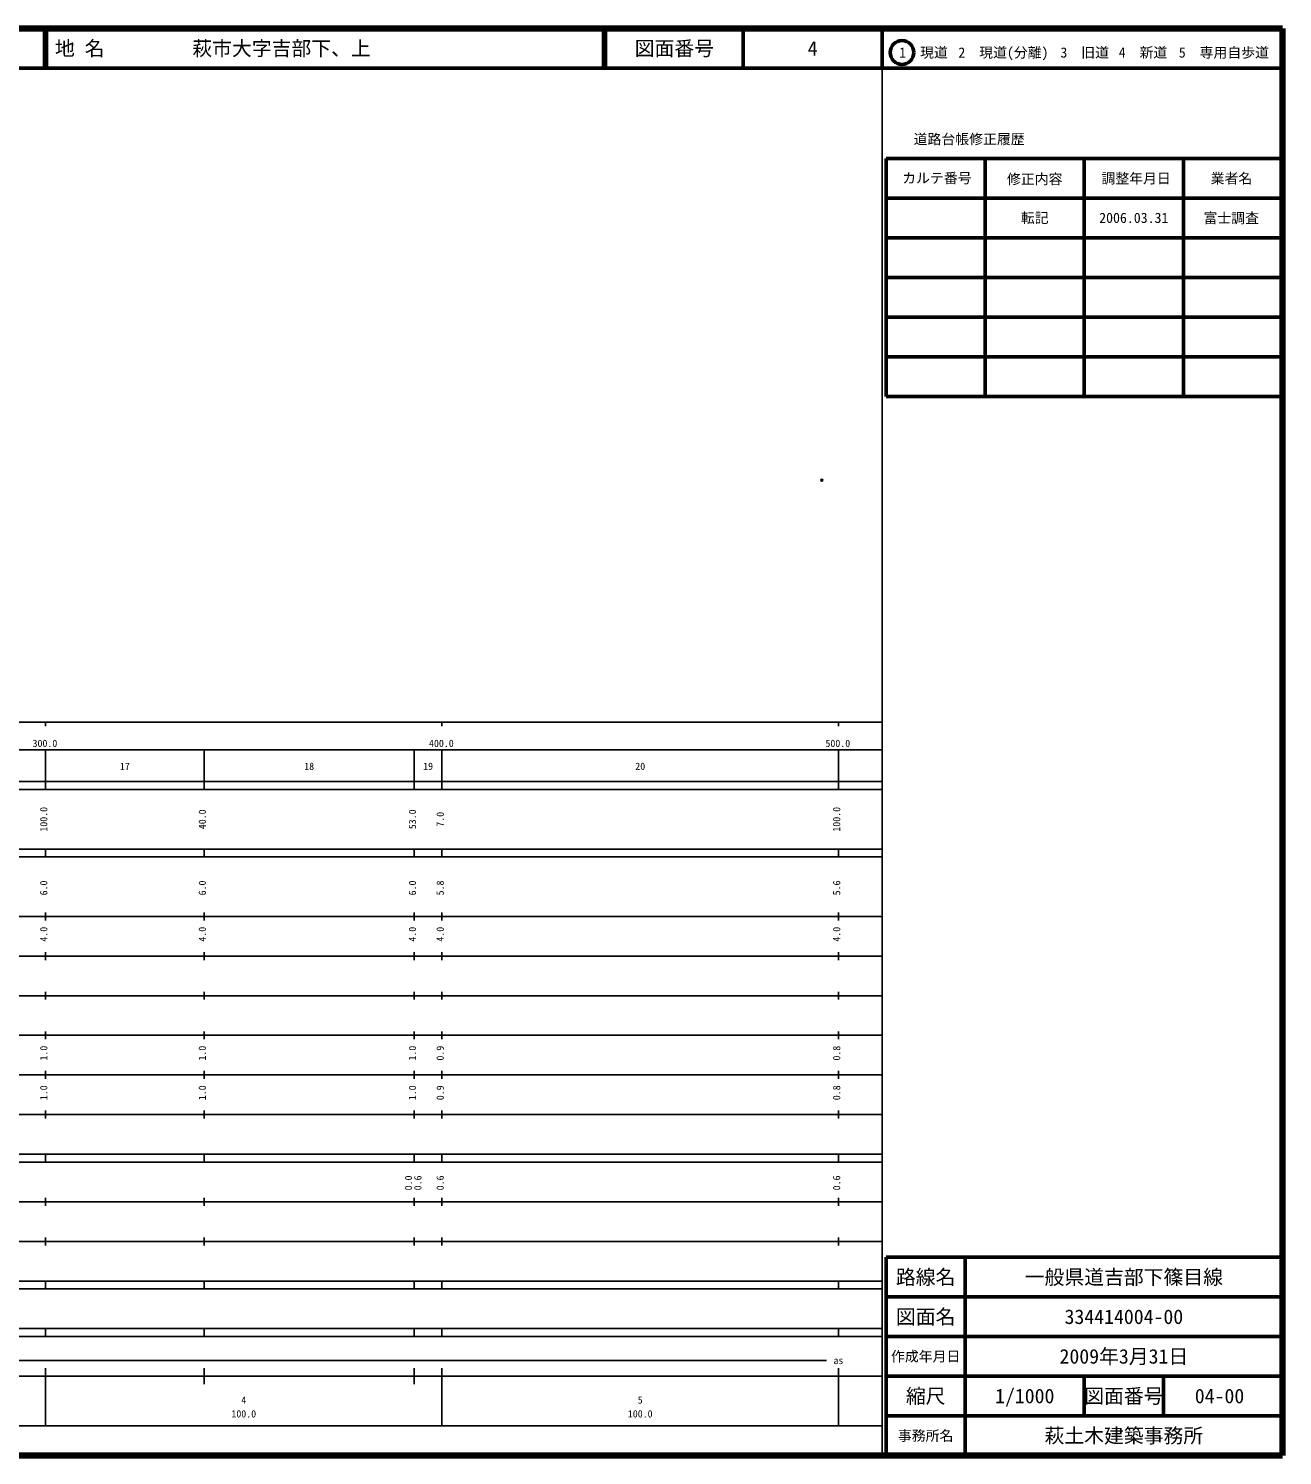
# Model space of a CAD drawing. Units: millimetres on the paper. Extents: x 40 to 680, y 20 to 380.
# Drawn here: x 363.7 to 680, y 20 to 380 of the extents above; entities that cross this region are included whole.
import ezdxf
from ezdxf.enums import TextEntityAlignment as Align

# ---------------------------------------------------------------- set-up
doc = ezdxf.new("R2010")
doc.units = ezdxf.units.MM
doc.header["$PDMODE"] = 32
doc.header["$PDSIZE"] = 0.5
doc.layers.add('M-OTRS', color=6, linetype='Continuous')
doc.layers.add('M-TTL-TXT', color=7, linetype='Continuous')
for name, color, linetype, lineweight in [('M-TTL', 2, 'Continuous', 140), ('M-TTL-BAND', 7, 'Continuous', 25), ('M-TTL-FRAM', 2, 'Continuous', 50), ('M-TTL-LINE', 7, 'Continuous', 50)]:
    doc.layers.add(name, color=color, linetype=linetype, lineweight=lineweight)
doc.styles.add('ＭＳ ゴシック', font='')
doc.styles.get('ＭＳ ゴシック').set_extended_font_data('MS Gothic')

msp = doc.modelspace()

# ---------------------------------------------------------------- linework, layer by layer
at = {"layer": 'M-OTRS'}
msp.add_point((563.807, 266.064), dxfattribs=at)
at = {"layer": 'M-TTL'}
for p, q in [((680, 380), (40, 380)), ((680, 20), (680, 380)), ((40, 20), (680, 20))]:
    msp.add_line(p, q, dxfattribs=at)
at = {"layer": 'M-TTL-BAND'}
for p, q in [((579, 20), (579, 370)), ((40, 205), (579, 205)), ((368, 205), (368, 204)), ((468, 205), (468, 204)), ((568, 205), (568, 204)), ((68, 198), (579, 198)), ((368, 188), (368, 198)), ((408, 188), (408, 198)), ((461, 188), (461, 198)), ((468, 188), (468, 198)), ((568, 188), (568, 198)), ((40, 190), (579, 190)), ((40, 188), (579, 188)), ((40, 173), (579, 173)), ((368, 171), (368, 173)), ((408, 171), (408, 173)), ((461, 171), (461, 173)), ((468, 171), (468, 173)), ((568, 171), (568, 173)), ((40, 171), (579, 171)), ((40, 156), (579, 156)), ((368, 155), (368, 157)), ((408, 155), (408, 157)), ((461, 155), (461, 157)), ((468, 155), (468, 157)), ((568, 155), (568, 157)), ((46, 146), (579, 146)), ((368, 145), (368, 147)), ((408, 145), (408, 147)), ((461, 145), (461, 147)), ((468, 145), (468, 147)), ((568, 145), (568, 147)), ((368, 135), (368, 137)), ((408, 135), (408, 137)), ((461, 135), (461, 137)), ((468, 135), (468, 137)), ((568, 135), (568, 137)), ((52, 136), (579, 136)), ((46, 126), (579, 126)), ((368, 125), (368, 127)), ((408, 125), (408, 127)), ((461, 125), (461, 127)), ((468, 125), (468, 127)), ((568, 125), (568, 127)), ((52, 116), (579, 116)), ((368, 115), (368, 117)), ((408, 115), (408, 117)), ((461, 115), (461, 117)), ((468, 115), (468, 117)), ((568, 115), (568, 117)), ((46, 106), (579, 106)), ((368, 105), (368, 107)), ((408, 105), (408, 107)), ((461, 105), (461, 107)), ((468, 105), (468, 107)), ((568, 105), (568, 107)), ((40, 96), (579, 96)), ((40, 94), (579, 94)), ((368, 94), (368, 96)), ((408, 94), (408, 96)), ((461, 94), (461, 96)), ((468, 94), (468, 96)), ((568, 94), (568, 96)), ((49, 84), (579, 84)), ((368, 83), (368, 85)), ((408, 83), (408, 85)), ((461, 83), (461, 85)), ((468, 83), (468, 85)), ((568, 83), (568, 85)), ((40, 74), (579, 74)), ((368, 73), (368, 75)), ((408, 73), (408, 75)), ((461, 73), (461, 75)), ((468, 73), (468, 75)), ((568, 73), (568, 75)), ((40, 64), (579, 64)), ((40, 62), (579, 62)), ((368, 62), (368, 64)), ((408, 62), (408, 64)), ((461, 62), (461, 64)), ((468, 62), (468, 64)), ((568, 62), (568, 64)), ((40, 52), (579, 52)), ((368, 50), (368, 52)), ((408, 50), (408, 52)), ((461, 50), (461, 52)), ((468, 50), (468, 52)), ((568, 50), (568, 52)), ((40, 50), (579, 50)), ((71, 44), (565, 44)), ((40, 40), (579, 40)), ((368, 27.5), (368, 42)), ((408, 38), (408, 42)), ((461, 38), (461, 42)), ((468, 27.5), (468, 42)), ((568, 27.5), (568, 42)), ((68, 27.5), (579, 27.5))]:
    msp.add_line(p, q, dxfattribs=at)
at = {"layer": 'M-TTL-FRAM'}
for p, q in [((580, 347.197), (580, 287.197)), ((580, 347.197), (680, 347.197)), ((580, 287.197), (680, 287.197)), ((680, 70), (580, 70)), ((580, 70), (580, 20))]:
    msp.add_line(p, q, dxfattribs=at)
at = {"layer": 'M-TTL-LINE'}
for p, q in [((367.75, 380), (367.75, 370)), ((368.25, 380), (368.25, 370)), ((508.747, 380), (508.747, 370)), ((509.247, 380), (509.247, 370)), ((543.997, 380), (543.997, 370)), ((579, 380), (579, 370)), ((40, 370), (680, 370)), ((605, 347.197), (605, 287.197)), ((630, 347.197), (630, 287.197)), ((655, 347.197), (655, 287.197)), ((580, 337.197), (680, 337.197)), ((580, 327.197), (680, 327.197)), ((580, 317.197), (680, 317.197)), ((580, 307.197), (680, 307.197)), ((580, 297.197), (680, 297.197)), ((600, 70), (600, 20)), ((680, 60), (580, 60)), ((680, 50), (580, 50)), ((680, 40), (580, 40)), ((630, 40), (630, 30)), ((650, 40), (650, 30)), ((680, 30), (580, 30))]:
    msp.add_line(p, q, dxfattribs=at)
msp.add_circle((584.031, 373.958), 3, dxfattribs=at)

# ---------------------------------------------------------------- texts
at = {"layer": 'M-TTL-BAND', "style": 'ＭＳ ゴシック'}
for s, p in [('300.0', (367.844, 198.195)), ('400.0', (467.844, 198.195)), ('500.0', (567.844, 198.195)), ('17', (388, 192.405)), ('18', (434.5, 192.405)), ('19', (464.5, 192.405)), ('20', (518, 192.405)), ('as', (568, 42.5)), ('4', (418, 32.523)), ('5', (518, 32.523)), ('100.0', (418, 29.033)), ('100.0', (518, 29.033))]:
    msp.add_text(s, height=1.833, dxfattribs=at).set_placement(p, align=Align.BOTTOM_CENTER)
for s, p in [('100.0', (369, 180.5)), ('40.0', (409, 180.5)), ('53.0', (462, 180.5)), ('7.0', (469, 180.5)), ('100.0', (569, 180.5)), ('6.0', (369, 163.174)), ('6.0', (409, 163.174)), ('6.0', (462, 163.174)), ('5.8', (469, 163.174)), ('5.6', (569, 163.174)), ('4.0', (369, 151.5)), ('4.0', (409, 151.5)), ('4.0', (462, 151.5)), ('4.0', (469, 151.5)), ('4.0', (569, 151.5)), ('1.0', (369, 121.5)), ('1.0', (409, 121.5)), ('1.0', (462, 121.5)), ('0.9', (469, 121.5)), ('0.8', (569, 121.5)), ('1.0', (369, 111.5)), ('1.0', (409, 111.5)), ('1.0', (462, 111.5)), ('0.9', (469, 111.5)), ('0.8', (569, 111.5)), ('0.0', (461, 88.764)), ('0.6', (463.37, 88.764)), ('0.6', (469, 88.764)), ('0.6', (569, 88.764))]:
    msp.add_text(s, height=1.833, rotation=90, dxfattribs=at).set_placement(p, align=Align.BOTTOM_CENTER)
at = {"layer": 'M-TTL-TXT', "style": 'ＭＳ ゴシック'}
for s, p in [('地 名', (370.38, 375)), ('萩市大字吉部下、上', (405.024, 375))]:
    msp.add_text(s, height=3.666, dxfattribs=at).set_placement(p, align=Align.MIDDLE_LEFT)
for s, height, p in [('図面番号', 3.666, (526.622, 375)), ('4', 3.666, (561.497, 375)), ('1\u3000現道', 2.566, (589.448, 373.958)), ('2\u3000現道(分離)', 2.566, (609.619, 373.958)), ('3\u3000旧道', 2.566, (630.121, 373.958)), ('4\u3000新道', 2.566, (644.824, 373.958)), ('5\u3000専用自歩道', 2.566, (665.228, 373.958)), ('道路台帳修正履歴', 2.566, (600.968, 352.113)), ('カルテ番号', 2.566, (592.839, 342.277)), ('修正内容', 2.566, (617.509, 342.023)), ('調整年月日', 2.566, (643.089, 342.197)), ('業者名', 2.566, (667.134, 342.197)), ('転記', 2.566, (617.5, 332.245)), ('2006.03.31', 2.566, (642.5, 332.245)), ('富士調査', 2.566, (667.077, 332.189)), ('路線名', 3.666, (590, 65)), ('路線名', 3.666, (590, 65)), ('一般県道吉部下篠目線', 3.666, (640, 65)), ('図面名', 3.666, (590, 55)), ('図面名', 3.666, (590, 55)), ('334414004-00', 3.666, (640, 55)), ('2009年3月31日', 3.666, (640, 45)), ('作成年月日', 2.566, (590, 45)), ('作成年月日', 2.566, (590, 45)), ('縮尺', 3.666, (590, 35)), ('縮尺', 3.666, (590, 35)), ('1/1000', 3.666, (615, 35)), ('図面番号', 3.666, (640, 35)), ('図面番号', 3.666, (640, 35)), ('04-00', 3.666, (664.125, 35)), ('事務所名', 2.566, (590, 25)), ('事務所名', 2.566, (590, 25)), ('萩土木建築事務所', 3.666, (640, 25))]:
    msp.add_text(s, height=height, dxfattribs=at).set_placement(p, align=Align.MIDDLE_CENTER)

doc.saveas('drawing.dxf')
